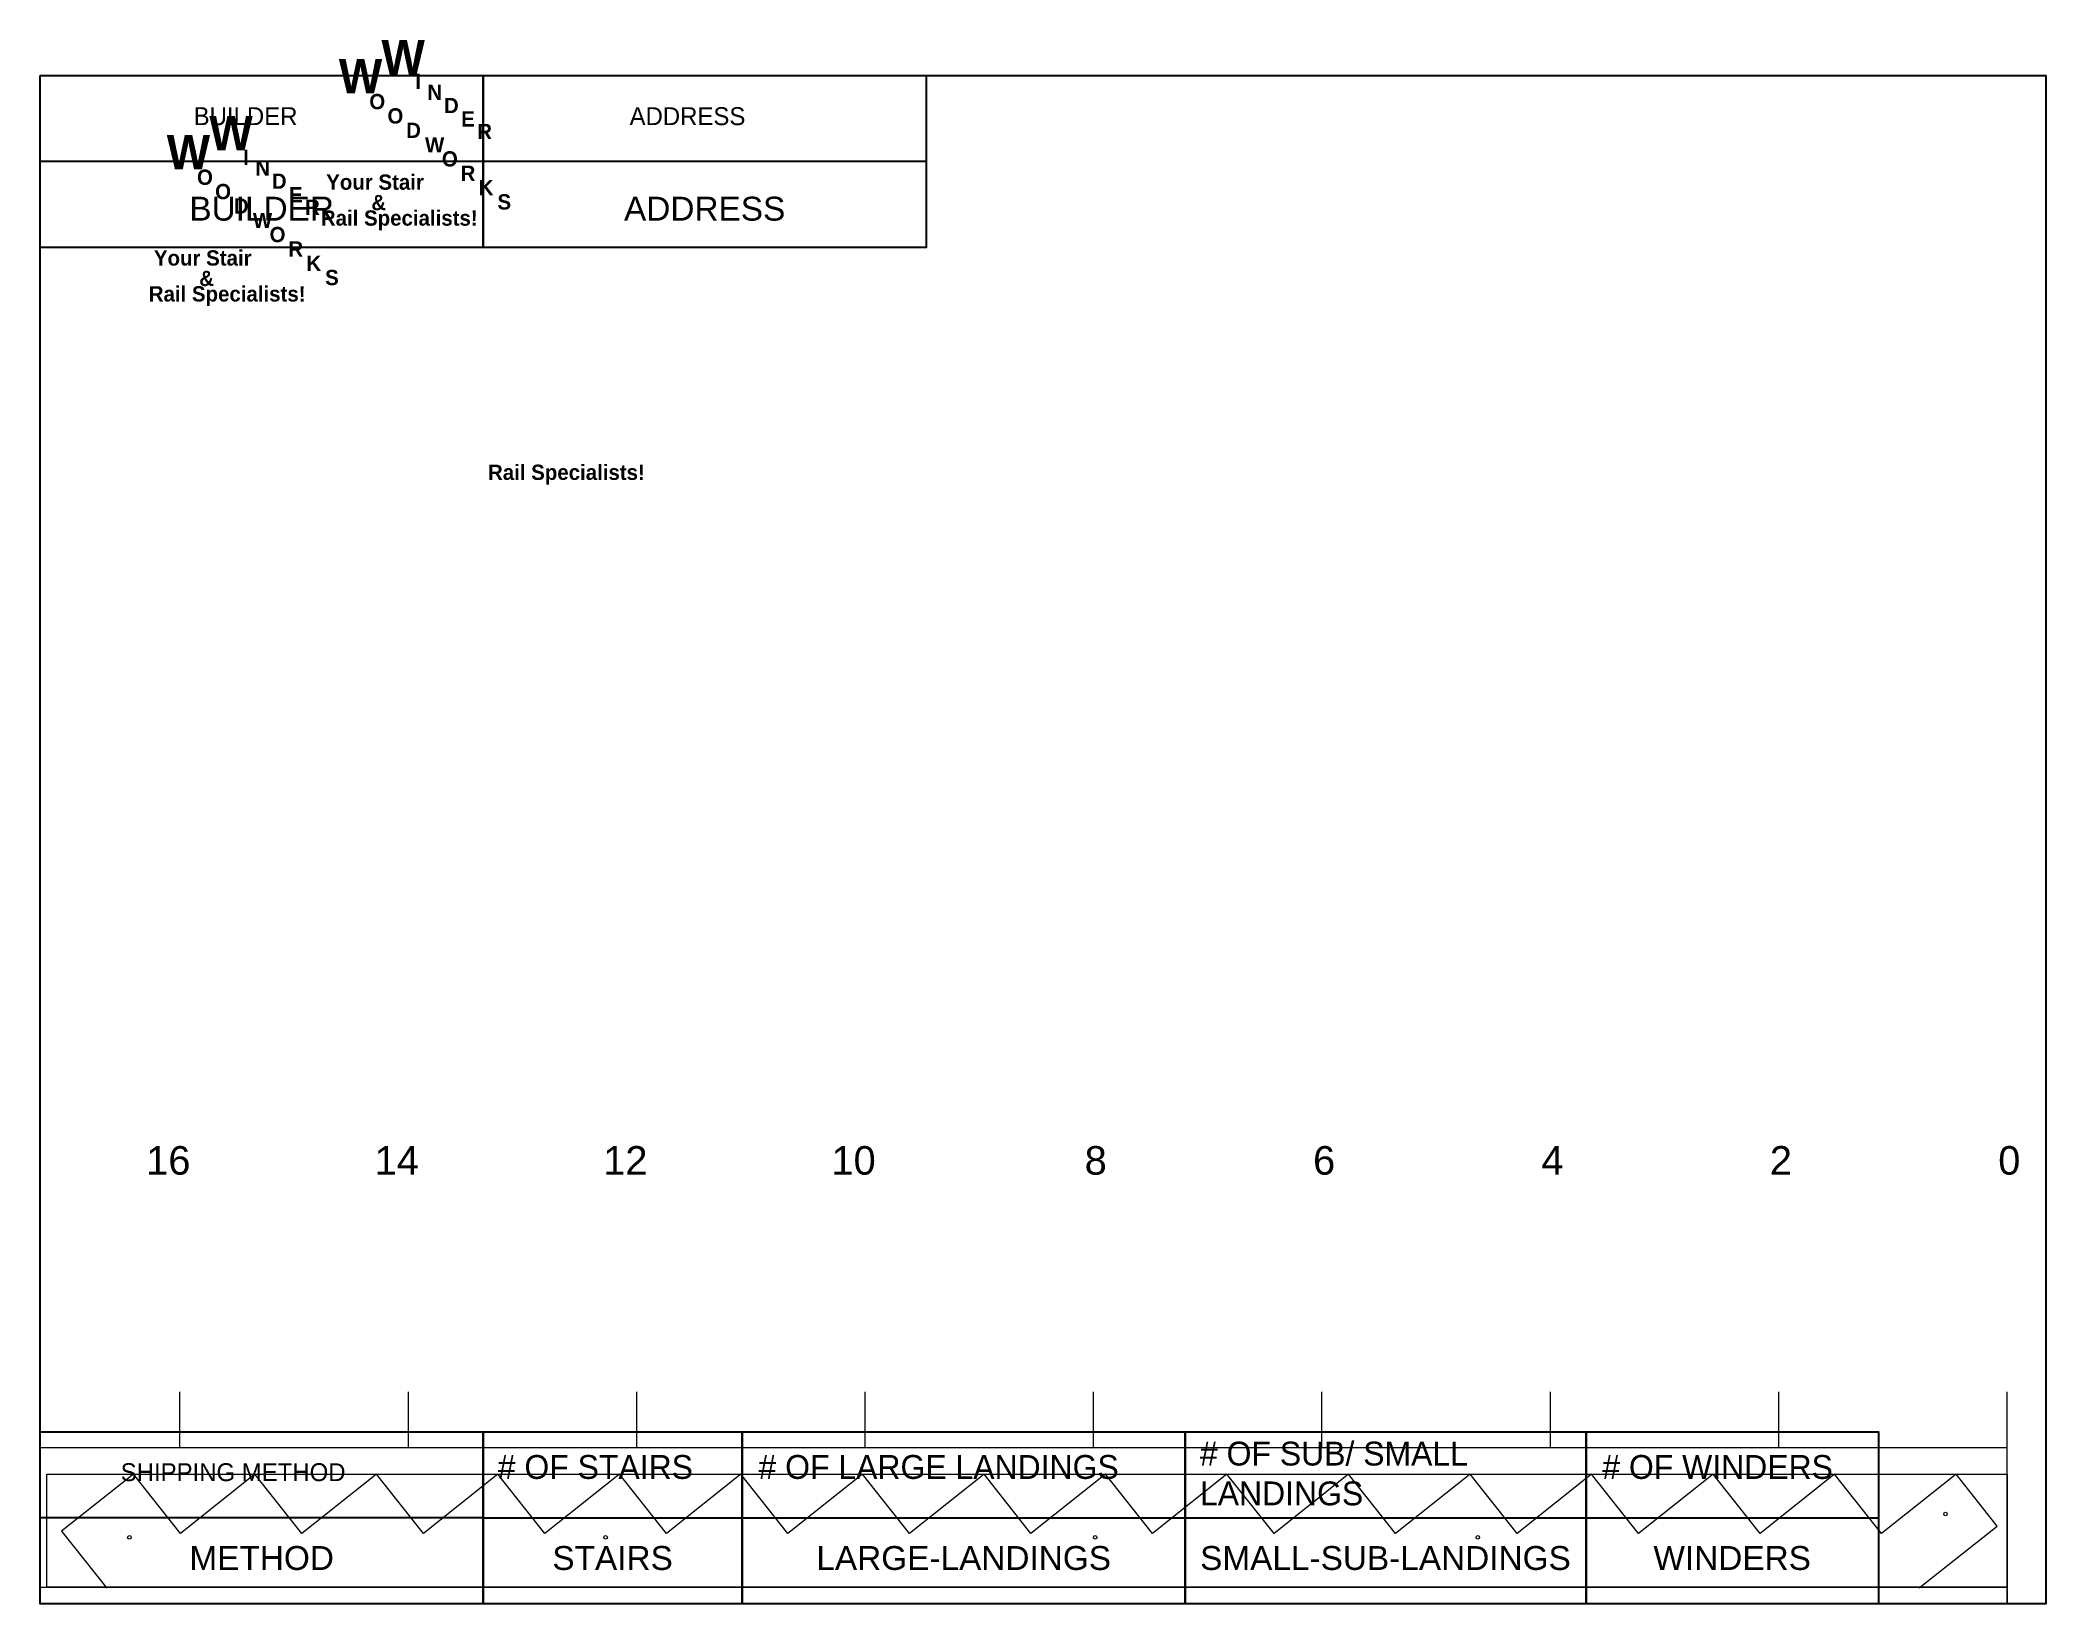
# Paper-space layout 'Landscape Shipping' of a CAD drawing. Header units: inches. Extents: x 0 to 10.5, y 0.1 to 8.3.
# The model-space entities are those that its viewports show. They can reach past a viewport. Long polylines and large blocks are cut down to what shows.
import ezdxf
from ezdxf.enums import TextEntityAlignment as Align

# ---------------------------------------------------------------- set-up
doc = ezdxf.new("R2010")
doc.units = ezdxf.units.IN
doc.header["$MEASUREMENT"] = 0
for name, color, linetype, lineweight in [('Border', 1, 'Continuous', 35), ('Dimension', 3, 'Continuous', 9), ('Kick', 4, 'Continuous', 9), ('Plywood', 6, 'Continuous', 18), ('Stringer', 7, 'Continuous', 13), ('Stringer Template', 3, 'Continuous', 9), ('Treads', 1, 'Continuous', 15)]:
    doc.layers.add(name, color=color, linetype=linetype, lineweight=lineweight)
doc.styles.add('1-8 Text', font='arial.ttf', dxfattribs={"height": 0.125})
doc.styles.add('3-32 Text', font='arial.ttf', dxfattribs={"height": 0.09375})
doc.styles.add('5-32 Text', font='arial.ttf', dxfattribs={"height": 0.15625})
doc.styles.add('PRINT', font='ARIALUNI.TTF', dxfattribs={"height": 0.125})

# ---------------------------------------------------------------- blocks, each defined once
blk = doc.blocks.new('SHIPPING')
at = {"layer": 'Border', "style": 'PRINT'}
for tag, p in [('BUILDER', (1.16, -0.697)), ('ADDRESS', (3.479, -0.697)), ('SHIPPING', (1.16, -7.76)), ('STAIRS', (2.997, -7.76)), ('LARGE-LANDINGS', (4.835, -7.76)), ('SMALL-SUB-LANDINGS', (7.043, -7.76)), ('WINDERS', (8.858, -7.76))]:
    blk.add_attdef(tag, text='', height=0.125, dxfattribs=at).set_placement(p, align=Align.MIDDLE_CENTER)
blk = doc.blocks.new('jigg')
at = {"layer": 'Kick'}
blk.add_lwpolyline([(18.34, 241), (18.34, 0), (14.66, 0), (14.66, 241)], close=True, dxfattribs=at)
at = {"layer": 'Plywood'}
blk.add_lwpolyline([(0, 241), (0, 0), (33, 0), (33, 241)], close=True, dxfattribs=at)
at = {"layer": 'Stringer'}
for p, q in [((33, 192), (38.89, 192)), ((33, 168), (38.89, 168)), ((33, 144), (38.89, 144)), ((33, 120), (38.89, 120)), ((33, 96), (38.89, 96)), ((33, 72), (38.89, 72)), ((33, 48), (38.89, 48)), ((33, 24), (38.89, 24)), ((33, 0), (38.89, 0))]:
    blk.add_line(p, q, dxfattribs=at)
at = {"layer": 'Stringer', "char_height": 3, "width": 8.121, "attachment_point": 1, "rotation": 270, "style": '5-32 Text'}
for s, insert in [('\\pi3.42338;16', (64.7, 198.98)), ('\\pi3.4319;14', (64.7, 174.98)), ('\\pi3.44725;12', (64.7, 150.98)), ('\\pi3.4302;10', (64.7, 126.98)), ('8', (64.7, 96.94)), ('6', (64.7, 72.94)), ('4', (64.7, 48.94)), ('2', (64.7, 24.94)), ('0', (64.7, 0.94))]:
    blk.add_mtext(s, dxfattribs=dict(at, insert=insert))

msp = doc.modelspace()

# ---------------------------------------------------------------- linework, layer by layer
at = {"layer": 'Dimension'}
msp.add_lwpolyline([(0, 18.34), (-206, 18.34), (-206, 30.22), (0, 30.22)], close=True, dxfattribs=at)
msp.add_lwpolyline([(-9.25, 18.27), (-1.04, 24.78), (-5.36, 30.22), (-13.19, 24), (-18.13, 30.22), (-25.96, 24), (-30.9, 30.22), (-38.73, 24), (-43.67, 30.22), (-51.5, 24), (-56.44, 30.22), (-64.27, 24), (-69.21, 30.22), (-77.04, 24), (-81.98, 30.22), (-89.81, 24), (-94.75, 30.22), (-102.58, 24), (-107.51, 30.22), (-115.35, 24), (-120.28, 30.22), (-128.12, 24), (-133.05, 30.22), (-140.88, 24), (-145.82, 30.22), (-153.65, 24), (-158.59, 30.22), (-166.42, 24), (-171.36, 30.22), (-179.19, 24), (-184.13, 30.22), (-191.96, 24), (-196.9, 30.22), (-204.44, 24.23), (-199.68, 18.25)], dxfattribs=at)
at = {"layer": 'Stringer'}
for centre in [(-6.48, 26.04), (-197.31, 23.59), (-147.28, 23.59), (-95.83, 23.59), (-55.62, 23.59)]:
    msp.add_circle(centre, 0.188, dxfattribs=at)

# ---------------------------------------------------------------- block references
at = {"layer": 'Stringer', "rotation": 89.99999999999999}
msp.add_blockref('jigg', (0, 0), dxfattribs=at)

psp = doc.layouts.new('Landscape Shipping')

# ---------------------------------------------------------------- linework, layer by layer
at = {"layer": 'Border'}
for p, q in [((2.365, 7.635), (0.046, 7.635)), ((4.685, 7.635), (2.365, 7.635)), ((2.365, 0.536), (0.046, 0.536)), ((2.365, 0.536), (9.67, 0.536))]:
    psp.add_line(p, q, dxfattribs=at)
for points in [[(0.046, 8.086), (10.546, 8.086), (10.546, 0.086), (0.046, 0.086)], [(0.046, 8.086), (2.365, 8.086), (2.365, 7.185), (0.046, 7.185)], [(2.365, 8.086), (4.685, 8.086), (4.685, 7.185), (2.365, 7.185)], [(0.046, 0.987), (2.365, 0.987), (2.365, 0.086), (0.046, 0.086)], [(2.365, 0.987), (3.721, 0.987), (3.721, 0.086), (2.365, 0.086)], [(3.721, 0.987), (6.04, 0.987), (6.04, 0.086), (3.721, 0.086)], [(6.04, 0.987), (8.139, 0.987), (8.139, 0.086), (6.04, 0.086)], [(8.139, 0.987), (9.67, 0.987), (9.67, 0.086), (8.139, 0.086)]]:
    psp.add_lwpolyline(points, close=True, dxfattribs=at)

# ---------------------------------------------------------------- block references
psp.add_blockref('SHIPPING', (0.046, 8.086), dxfattribs=at).add_auto_attribs({'BUILDER': 'BUILDER', 'ADDRESS': 'ADDRESS', 'SHIPPING': 'METHOD', 'STAIRS': 'STAIRS', 'LARGE-LANDINGS': 'LARGE-LANDINGS', 'SMALL-SUB-LANDINGS': 'SMALL-SUB-LANDINGS', 'WINDERS': 'WINDERS'})

# ---------------------------------------------------------------- texts
at = {"layer": 'Stringer', "attachment_point": 1}
for s, width, gutter_width, insert, char_height, style in [('{\\fHigh Tower Text|b0|i0|c0|p18;BUILDER}', 2.21487, 0.625, (0.85, 7.92), 0.09375, '3-32 Text'), ('{\\fHigh Tower Text|b0|i0|c0|p18;ADDRESS}', 2.21487, 0.625, (3.132, 7.92), 0.09375, '3-32 Text'), ('{\\fStylus BT|b1|i0|c0|p34;    Your Stair\\P    }', 201.73992, 10, (1.425, 7.568), 0.08, '3-32 Text'), ('{\\fStylus BT|b1|i0|c0|p34;   &    }', 201.73992, 10, (1.691, 7.461), 0.08, '3-32 Text'), ('{\\fStylus BT|b1|i0|c0|p34;Rail Specialists!}', 84.46821, 10, (1.516, 7.38), 0.08, '3-32 Text'), ('{\\fStylus BT|b1|i0|c0|p34;    Your Stair\\P    }', 201.73992, 10, (0.523, 7.171), 0.08, '3-32 Text'), ('{\\fStylus BT|b1|i0|c0|p34;   &    }', 201.73992, 10, (0.79, 7.064), 0.08, '3-32 Text'), ('{\\fStylus BT|b1|i0|c0|p34;Rail Specialists!}', 84.46821, 10, (0.615, 6.983), 0.08, '3-32 Text'), ('{\\fStylus BT|b1|i0|c0|p34;Rail Specialists!}', 84.46821, 10, (2.391, 6.049), 0.08, '3-32 Text'), ('{\\fHigh Tower Text|b0|i0|c0|p18;# OF STAIRS}', 1.65676, 0.625, (2.442, 0.865), 0.125, '1-8 Text'), ('{\\fHigh Tower Text|b0|i0|c0|p18;# OF LARGE LANDINGS}', 2.21487, 0.625, (3.807, 0.865), 0.125, '1-8 Text'), ('{\\fHigh Tower Text|b0|i0|c0|p18;# OF SUB/ SMALL LANDINGS}', 2.05113, 0.625, (6.118, 0.935), 0.125, '1-8 Text'), ('{\\fHigh Tower Text|b0|i0|c0|p18;# OF WINDERS}', 1.65676, 0.625, (8.224, 0.865), 0.125, '1-8 Text'), ('{\\fHigh Tower Text|b0|i0|c0|p18;SHIPPING METHOD}', 2.21487, 0.625, (0.468, 0.822), 0.09375, '3-32 Text')]:
    psp.add_mtext_dynamic_manual_height_columns(s, width=width, gutter_width=gutter_width, heights=[0], dxfattribs=dict(at, insert=insert, char_height=char_height, style=style))
at = {"layer": 'Stringer Template', "style": '3-32 Text'}
for s, insert, char_height, attachment_point in [('{\\fSuperFrench|b1|i0|c2|p2;W}', (1.833, 8.271), 0.18, 1), ('{\\fSuperFrench|b1|i0|c2|p2;W}', (1.61, 8.172), 0.18, 1), ('{\\fSuperFrench|b1|i0|c2|p2;I}', (2.025, 8.055), 0.08, 5), ('{\\fSuperFrench|b1|i0|c2|p2;O}', (1.811, 7.949), 0.08, 5), ('{\\fSuperFrench|b1|i0|c2|p2;N}', (2.112, 7.998), 0.08, 5), ('{\\fSuperFrench|b1|i0|c2|p2;O}', (1.906, 7.874), 0.08, 5), ('{\\fSuperFrench|b1|i0|c2|p2;D}', (2.199, 7.929), 0.08, 5), ('{\\fSuperFrench|b1|i0|c2|p2;E}', (2.286, 7.859), 0.08, 5), ('{\\fSuperFrench|b1|i0|c2|p2;W}', (0.709, 7.775), 0.18, 1), ('{\\fSuperFrench|b1|i0|c2|p2;W}', (0.932, 7.874), 0.18, 1), ('{\\fSuperFrench|b1|i0|c2|p2;D}', (2.001, 7.799), 0.08, 5), ('{\\fSuperFrench|b1|i0|c2|p2;R}', (2.373, 7.793), 0.08, 5), ('{\\fSuperFrench|b1|i0|c2|p2;I}', (1.124, 7.658), 0.08, 5), ('{\\fSuperFrench|b1|i0|c2|p2;W}', (2.061, 7.763), 0.08, 1), ('{\\fSuperFrench|b1|i0|c2|p2;O}', (2.191, 7.649), 0.08, 5), ('{\\fSuperFrench|b1|i0|c2|p2;O}', (0.909, 7.553), 0.08, 5), ('{\\fSuperFrench|b1|i0|c2|p2;N}', (1.211, 7.601), 0.08, 5), ('{\\fSuperFrench|b1|i0|c2|p2;D}', (1.298, 7.533), 0.08, 5), ('{\\fSuperFrench|b1|i0|c2|p2;R}', (2.286, 7.574), 0.08, 5), ('{\\fSuperFrench|b1|i0|c2|p2;O}', (1.004, 7.478), 0.08, 5), ('{\\fSuperFrench|b1|i0|c2|p2;E}', (1.385, 7.462), 0.08, 5), ('{\\fSuperFrench|b1|i0|c2|p2;K}', (2.381, 7.499), 0.08, 5), ('{\\fSuperFrench|b1|i0|c2|p2;S}', (2.476, 7.424), 0.08, 5), ('{\\fSuperFrench|b1|i0|c2|p2;D}', (1.099, 7.403), 0.08, 5), ('{\\fSuperFrench|b1|i0|c2|p2;W}', (1.16, 7.367), 0.08, 1), ('{\\fSuperFrench|b1|i0|c2|p2;R}', (1.472, 7.396), 0.08, 5), ('{\\fSuperFrench|b1|i0|c2|p2;O}', (1.289, 7.253), 0.08, 5), ('{\\fSuperFrench|b1|i0|c2|p2;R}', (1.384, 7.178), 0.08, 5), ('{\\fSuperFrench|b1|i0|c2|p2;K}', (1.479, 7.103), 0.08, 5), ('{\\fSuperFrench|b1|i0|c2|p2;S}', (1.574, 7.028), 0.08, 5)]:
    psp.add_mtext_dynamic_manual_height_columns(s, width=46.54479, gutter_width=10, heights=[0], dxfattribs=dict(at, insert=insert, char_height=char_height, attachment_point=attachment_point))

# ---------------------------------------------------------------- viewports
at = {"layer": 'Treads', "view_target_point": (72.211, 81.436)}
vp = psp.add_viewport(center=(5.296, 4.086), size=(10.5, 8), view_center_point=(-173.528, 15.459), view_height=160.58216, dxfattribs=at)
vp.dxf.flags = 0x10000  # cut along an outline
vp.dxf.clipping_boundary_handle = psp.add_lwpolyline([(0.046, 8.086), (10.546, 8.086), (10.546, 0.086), (0.046, 0.086)], format="xyb", close=True, dxfattribs={"invisible": 1}).dxf.handle

doc.saveas('drawing.dxf')
